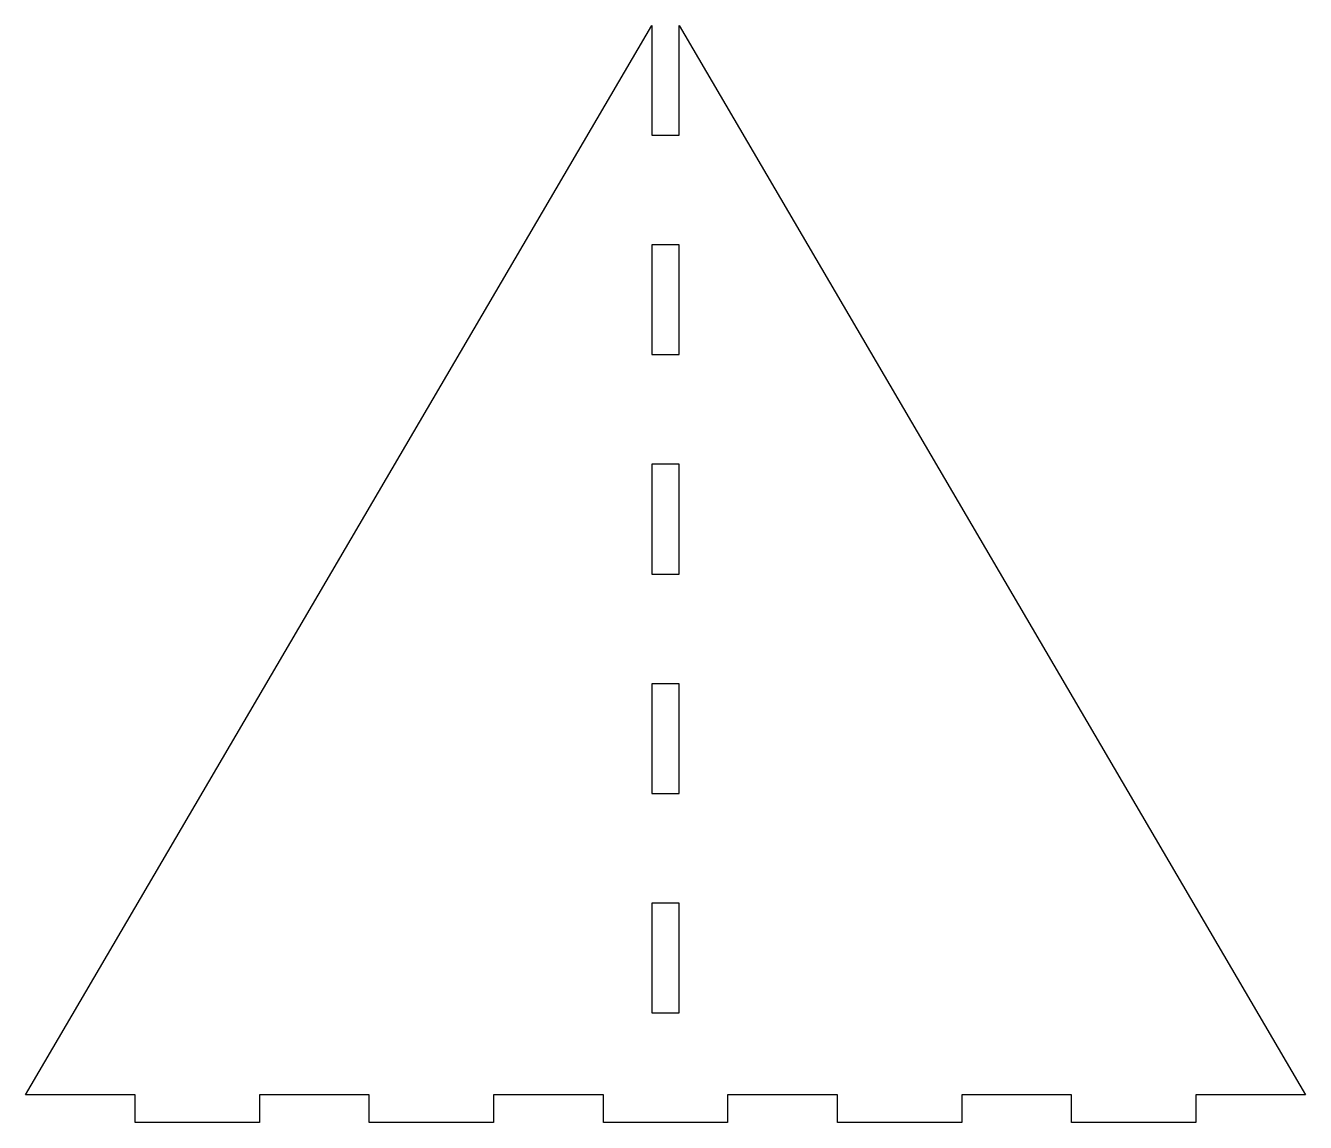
# Model space of a CAD drawing. Header units: millimetres. Extents: x -280 to 0, y 0 to 240.
import ezdxf

# ---------------------------------------------------------------- set-up
doc = ezdxf.new("R2010")
doc.units = ezdxf.units.MM
doc.layers.get('0').update_dxf_attribs({"linetype": 'CONTINUOUS'})

msp = doc.modelspace()

# ---------------------------------------------------------------- linework, layer by layer
for points in [[(-256, 6), (-280, 6), (-143, 240), (-143, 216), (-137, 216), (-137, 240), (0, 6), (-24, 6), (-24, 0), (-51.2, 0), (-51.2, 6), (-75.2, 6), (-75.2, 0), (-102.4, 0), (-102.4, 6), (-126.4, 6), (-126.4, 0), (-153.6, 0), (-153.6, 6), (-177.6, 6), (-177.6, 0), (-204.8, 0), (-204.8, 6), (-228.8, 6), (-228.8, 0), (-256, 0)], [(-143, 192), (-143, 168), (-137, 168), (-137, 192)], [(-143, 144), (-143, 120), (-137, 120), (-137, 144)], [(-143, 96), (-143, 72), (-137, 72), (-137, 96)], [(-143, 48), (-143, 24), (-137, 24), (-137, 48)]]:
    msp.add_lwpolyline(points, close=True)

doc.saveas('drawing.dxf')
